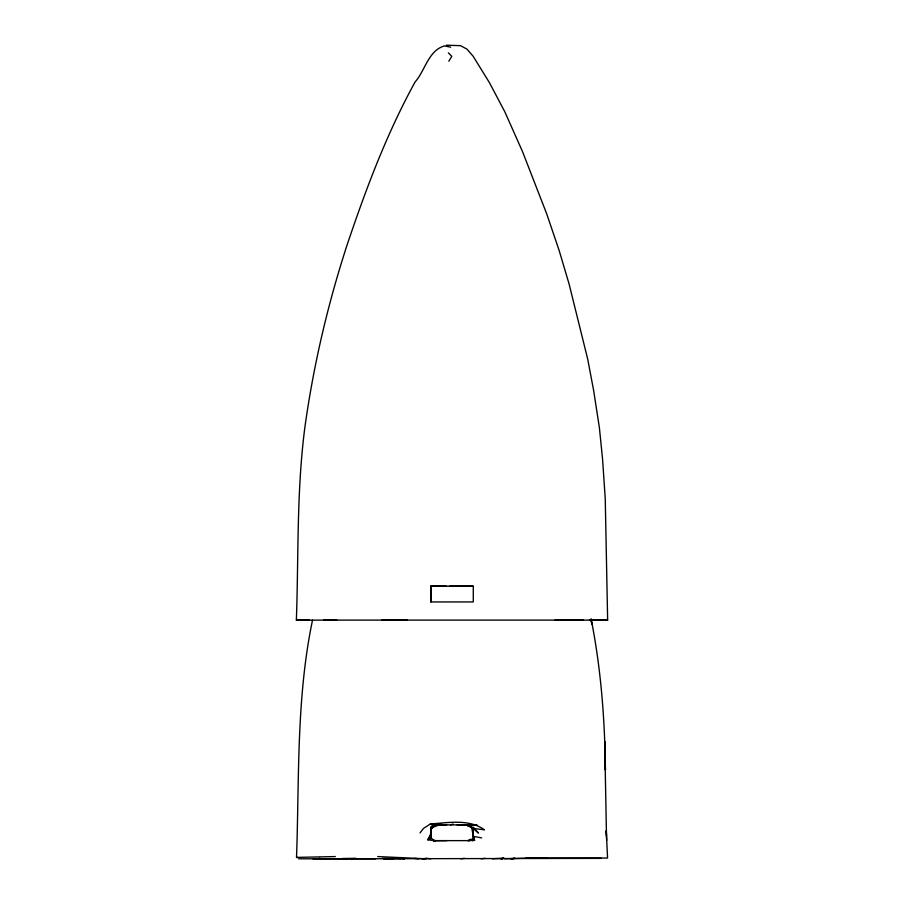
<?xml version="1.0" encoding="UTF-8"?>
<svg xmlns="http://www.w3.org/2000/svg" width="904" height="904" viewBox="0 0 904 904"><rect width="100%" height="100%" fill="white"/><g stroke="black" fill="none" stroke-linecap="round" stroke-linejoin="round"><path stroke-width="1.36" d="M430.892 837.997L430.88 836.256L430.88 837.692M430.869 827.827L430.869 829.262L435.479 824.877M446.44 45.2L460.554 45.675L466.961 49.132L473.142 56.24L489.527 82.829L504.839 111.836L522.568 151.736L546.75 213.954L559.124 250.419L569.068 283.924L587.679 359.024L593.623 390.392L599.397 427.716L602.572 459.209L605.251 498.748L607.635 620.11L296.365 620.11C298.636 555.937 296.535 491.516 304.829 427.671C313.406 365.702 327.689 304.546 347.057 245.074C365.849 189.252 386.641 133.724 415.072 82.015C425.049 70.806 428.349 50.432 444.497 45.889L450.723 47.177M297.834 857.546L296.523 857.399C299.337 778.231 296.184 698.329 312.49 620.291M434.236 840.641L427.829 839.793L430.383 835.33L430.88 831.149M431.332 827.623L430.88 830.957M472.25 840.63L473.278 836.426M430.892 830.776L431.683 827.239M430.383 835.33L430.88 834.347L427.829 839.793L430.892 838.72L430.88 827.284L432.112 825.68M448.847 61.212L451.774 56.353L448.373 52.827M433.287 826.041L430.88 829.499L430.88 828.007L435.186 824.889M420.032 832.912L423.535 828.38L430.304 824.03C448.068 822.685 469.108 818.719 484.454 829.815L473.278 828.448L466.374 824.877M467.865 840.63L471.108 839.093M430.88 827.284L436.587 824.889L465.662 824.889M432.123 826.392L435.852 824.889M430.869 828.143L439.107 824.877M450.508 824.889L453.141 824.041M468.419 840.63L472.815 839.285M296.523 857.399L335.305 856.563M501.257 858.8L503.901 858.224L492.273 858.8M501.087 858.8L503.63 858.337M355.984 858.291L342.221 858.506M500.895 858.8L503.471 858.337M511.867 858.789L514.568 858.314M547.654 858.348L537.021 858.325M472.476 840.63L474.6 840.291L473.278 835.748M460.882 858.8L464.611 858.348M422.383 858.8L426.518 858.314M481.097 858.8L485.245 858.337M510.805 858.8L514.873 858.337M401.534 858.382L394.98 858.212M601.194 858.382L349.599 858.8M536.049 858.348L525.574 858.314M468.848 840.63L474.6 840.291L473.278 836.347L473.278 827.216L478.465 833.07L468.939 824.889M504.635 858.789L534.049 857.986L607.567 858.032L606.245 830.776L606.686 840.404M435.581 825.115L446.429 824.889M433.524 840.743L446.858 840.63M298.648 858.8L375.533 858.8M436.112 586.188L430.858 586.165L446.486 586.199M449.514 586.199L473.278 586.199L473.278 601.94L430.869 601.951L430.858 586.165M323.655 620.11L336.909 620.099M554.966 620.11L583.509 620.11M589.453 620.099L607.635 620.11M473.278 586.199L430.892 586.199L430.892 601.94M296.365 620.11L309.462 620.11M381.816 620.11L407.342 620.11M433.75 840.63L469.368 840.63M312.863 858.8L348.322 858.8M383.33 858.789L393.726 858.8M400.958 858.8L382.381 858.359M458.305 824.877L477.029 824.934L471.628 824.9M457.164 824.889L469.131 825.262M377.748 856.563L426.417 858.8M319.123 858.337L320.219 858.393M446.621 824.889L430.304 824.03L436.587 824.889M414.507 858.393L418.315 858.8M426.744 858.337L430.711 858.8M464.814 824.889L468.441 825.386M401.647 858.404L404.37 858.8M401.421 858.404L404.054 858.8M473.278 836.347L481.662 837.895M438.756 823.883L443.661 824.889M433.152 839.918L435.434 840.641L433.423 840.63L431.524 838.053M465.797 824.889L472.024 827.092M465.933 824.889L470.826 826.753M468.148 824.889L472.25 828.301M471.651 827.352L473.289 836.211M591.126 619.093C601.024 668.768 604.821 719.482 605.42 770.072L604.708 741.472L606.494 836.03M591.193 620.313L591.837 624.212L591.001 619.104M430.869 827.748L430.869 836.381"/></g></svg>
